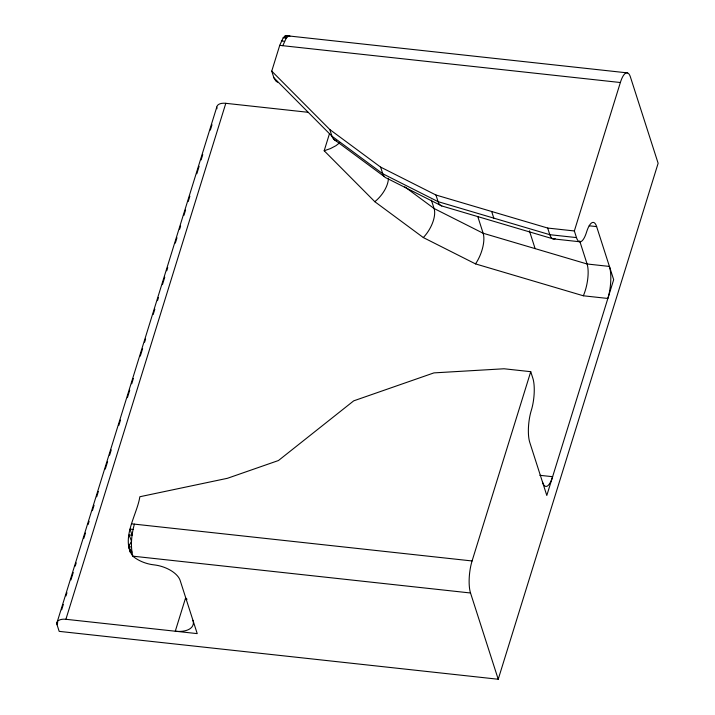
<?xml version="1.0" encoding="UTF-8"?>
<svg xmlns="http://www.w3.org/2000/svg" width="715" height="715" viewBox="0 0 715 715"><rect width="100%" height="100%" fill="white"/><g stroke="black" fill="none" stroke-linecap="round" stroke-linejoin="round"><path stroke-width="1.07" d="M277.563 82.234L275.82 80.965L273.872 77.756L271.745 71.125L279.726 45.367L620.361 82.52A23.103 6.801 -83.8 0 1 630.433 77.023L658.131 163.279L498.221 679.25L59.175 631.363L57.048 624.722A11.556 6.086 17.2 0 1 65.896 619.288L197.224 633.615L180.18 580.535A23.103 12.164 17.2 0 0 153.975 564.868A23.103 12.164 17.2 0 1 132.829 556.163C130.228 545.625 131.578 534.471 134.384 524.122M498.221 679.25L470.524 592.994L132.829 556.163C120.29 538.887 137.36 514.121 139.827 496.746L227.433 478.299L278.466 460.523L353.702 400.847L433.933 372.89L504.066 368.77L530.745 371.684L532.872 378.315A23.103 6.801 -83.8 0 1 531.317 410.347A23.103 6.801 -83.8 0 0 529.761 442.379L546.805 495.459L613.676 279.69L596.632 226.61L589.196 225.806M56.869 623.051L216.779 107.08M57.048 624.722L57.709 622.595M61.669 609.797L63.322 604.47M65.968 595.944L66.96 592.744M70.928 579.954L73.234 572.492M75.218 566.092L76.21 562.893M83.807 538.377L85.46 533.041M88.106 524.515L89.098 521.315M92.396 510.662L94.049 505.326M96.695 496.8L98.348 491.473M105.284 469.085L107.599 461.622M109.583 455.223L111.236 449.896M118.833 425.371L120.486 420.045M127.422 397.656L129.737 390.193M131.721 383.794L133.365 378.467M140.31 356.079L142.616 348.616M144.6 342.226L145.592 339.026M153.189 314.502L154.842 309.175M157.488 300.649L158.48 297.449M162.439 284.659L164.754 277.197M166.738 270.797L167.73 267.598M175.327 243.082L176.98 237.746M179.626 229.22L180.618 226.02M183.916 215.367L185.569 210.031M188.215 201.505L189.868 196.178M196.804 173.79L199.119 166.327M201.103 159.928L202.756 154.601M210.353 130.076L212.006 124.75M65.896 619.288L225.806 103.317L308.058 112.291M129.871 550.219L128.539 546.689L129.165 544.66M404.779 186.847L434.077 208.503L483.143 233.251L587.087 263.987L609.421 266.427A23.103 6.801 -83.8 0 1 607.866 298.459L583.36 295.787L475.52 263.898L423.325 237.568L374.83 201.71L324.181 150.758L329.365 134.045M470.524 592.994A23.103 6.801 -83.8 0 1 472.079 560.962L530.745 371.684M596.632 226.61A23.103 6.801 -83.8 0 0 586.559 232.107A23.103 6.801 -83.8 0 1 576.487 237.594L574.351 230.963L620.361 82.52M279.726 45.367L283.203 37.761L285.079 35.982L286.894 35.75L627.529 72.903M282.8 45.697L286.277 38.092L288.154 36.322L289.968 36.09L285.079 35.982L288.154 36.322L283.203 37.761L286.277 38.092M130.202 551.104L129.844 551.855L131.926 552.087L128.539 546.689L131.524 541.282L129.111 534.963L132.052 535.285L130.085 529.118L133.026 529.431M339.688 142.768L335.987 145.663L330.446 148.595L324.181 150.758M281.379 40.961L284.445 41.291M271.745 71.125L329.794 129.531L380.621 167.104L435.953 195.016L547.672 228.049L574.351 230.963M576.487 237.594L549.808 234.69L438.081 201.657L382.748 173.745L331.921 136.163L273.872 77.756M579.391 241.724L553.008 238.846L441.798 205.956L386.887 178.258A23.139 11.52 -58.5 0 1 382.74 173.763L380.621 167.104M539.834 475.305L552.624 476.699A23.103 6.801 -83.8 0 1 542.542 482.196M131.444 523.809L472.079 560.962M128.539 546.689L131.48 547.011M333.619 139.121L384.366 176.641M187.044 599.25L185.543 598.098L175.273 631.22A23.103 12.164 17.2 0 0 192.97 620.343M579.686 240.937L587.087 263.987A23.166 7.981 -78.7 0 1 583.351 295.769M547.672 228.049L549.808 234.69A23.166 7.981 -78.7 0 0 555.162 238.649M529.395 230.811L535.115 248.623M491.67 211.488L493.797 218.129M477.763 216.493L483.143 233.251A23.157 10.001 -68.5 0 1 475.52 263.88M435.953 195.016L438.081 201.657A23.157 10.001 -68.5 0 0 441.798 205.965M431.386 200.12L434.077 208.503M329.794 129.531L331.921 136.163A23.13 12.539 -49.2 0 0 336.381 140.918M216.958 108.76A11.556 6.086 17.2 0 1 225.806 103.317M434.094 208.494A23.139 11.52 -58.5 0 1 423.325 237.559M388.433 178.285A23.13 12.539 -49.2 0 1 374.83 201.702"/></g></svg>
